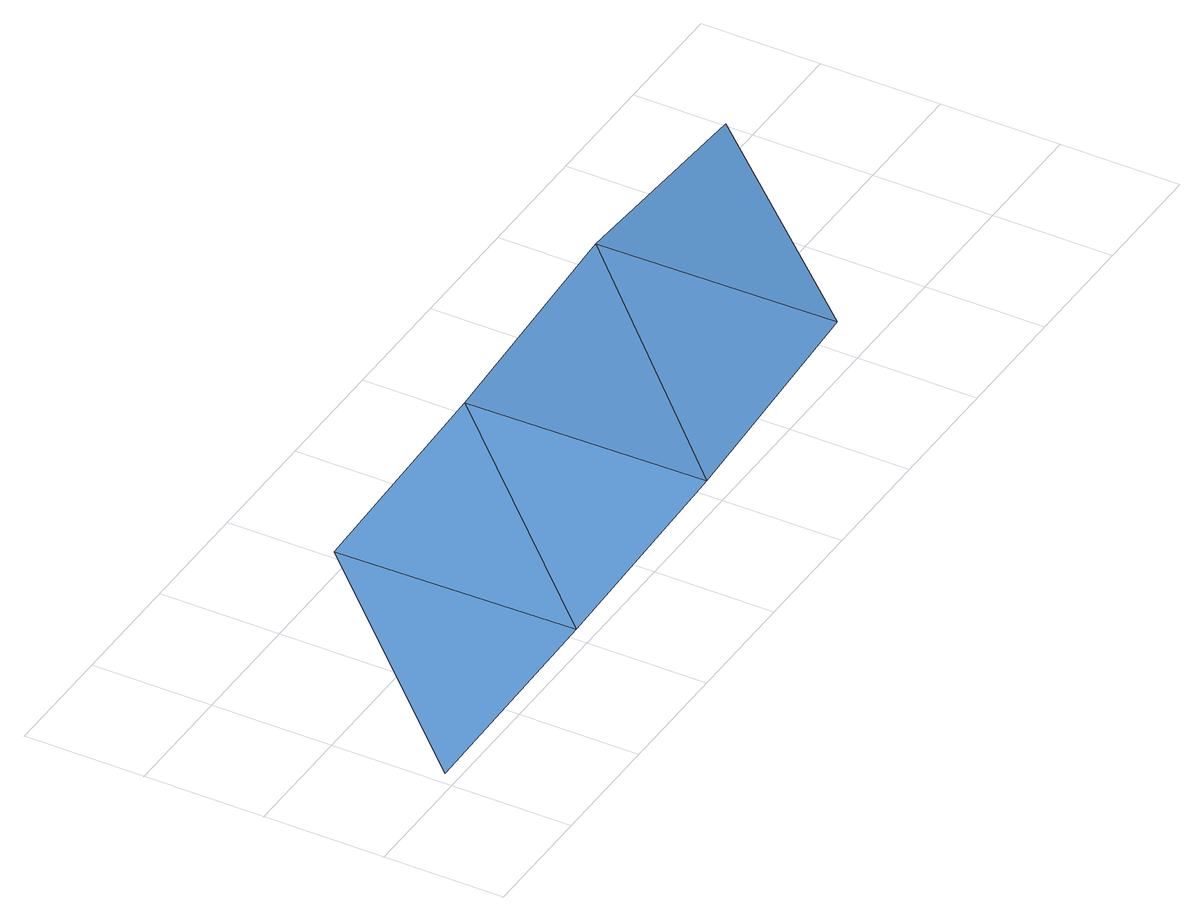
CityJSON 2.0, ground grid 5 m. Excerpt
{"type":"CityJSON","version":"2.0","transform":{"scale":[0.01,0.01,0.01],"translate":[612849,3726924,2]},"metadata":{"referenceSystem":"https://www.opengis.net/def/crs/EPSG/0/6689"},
"CityObjects":{
"waterbody1":{"type":"WaterBody","attributes":{"name":"福岡県津波浸水想定図","class":"1140","function":"2","WaterBodyTsunamiRiskAttribute.description":"1","WaterBodyTsunamiRiskAttribute.rank":"4"},"geometry":[{"type":"MultiSurface","lod":"1","boundaries":[[[0,1,2]],[[2,1,3]],[[3,1,4]],[[4,5,3]],[[5,4,6]],[[5,6,7]]]}]}
},
"vertices":[
[35,44,110],[1035,63,110],[1015,1062,110],[2015,1081,132],[2034,82,132],[3015,1100,200],[3034,102,200],[4014,1120,93]
]}
